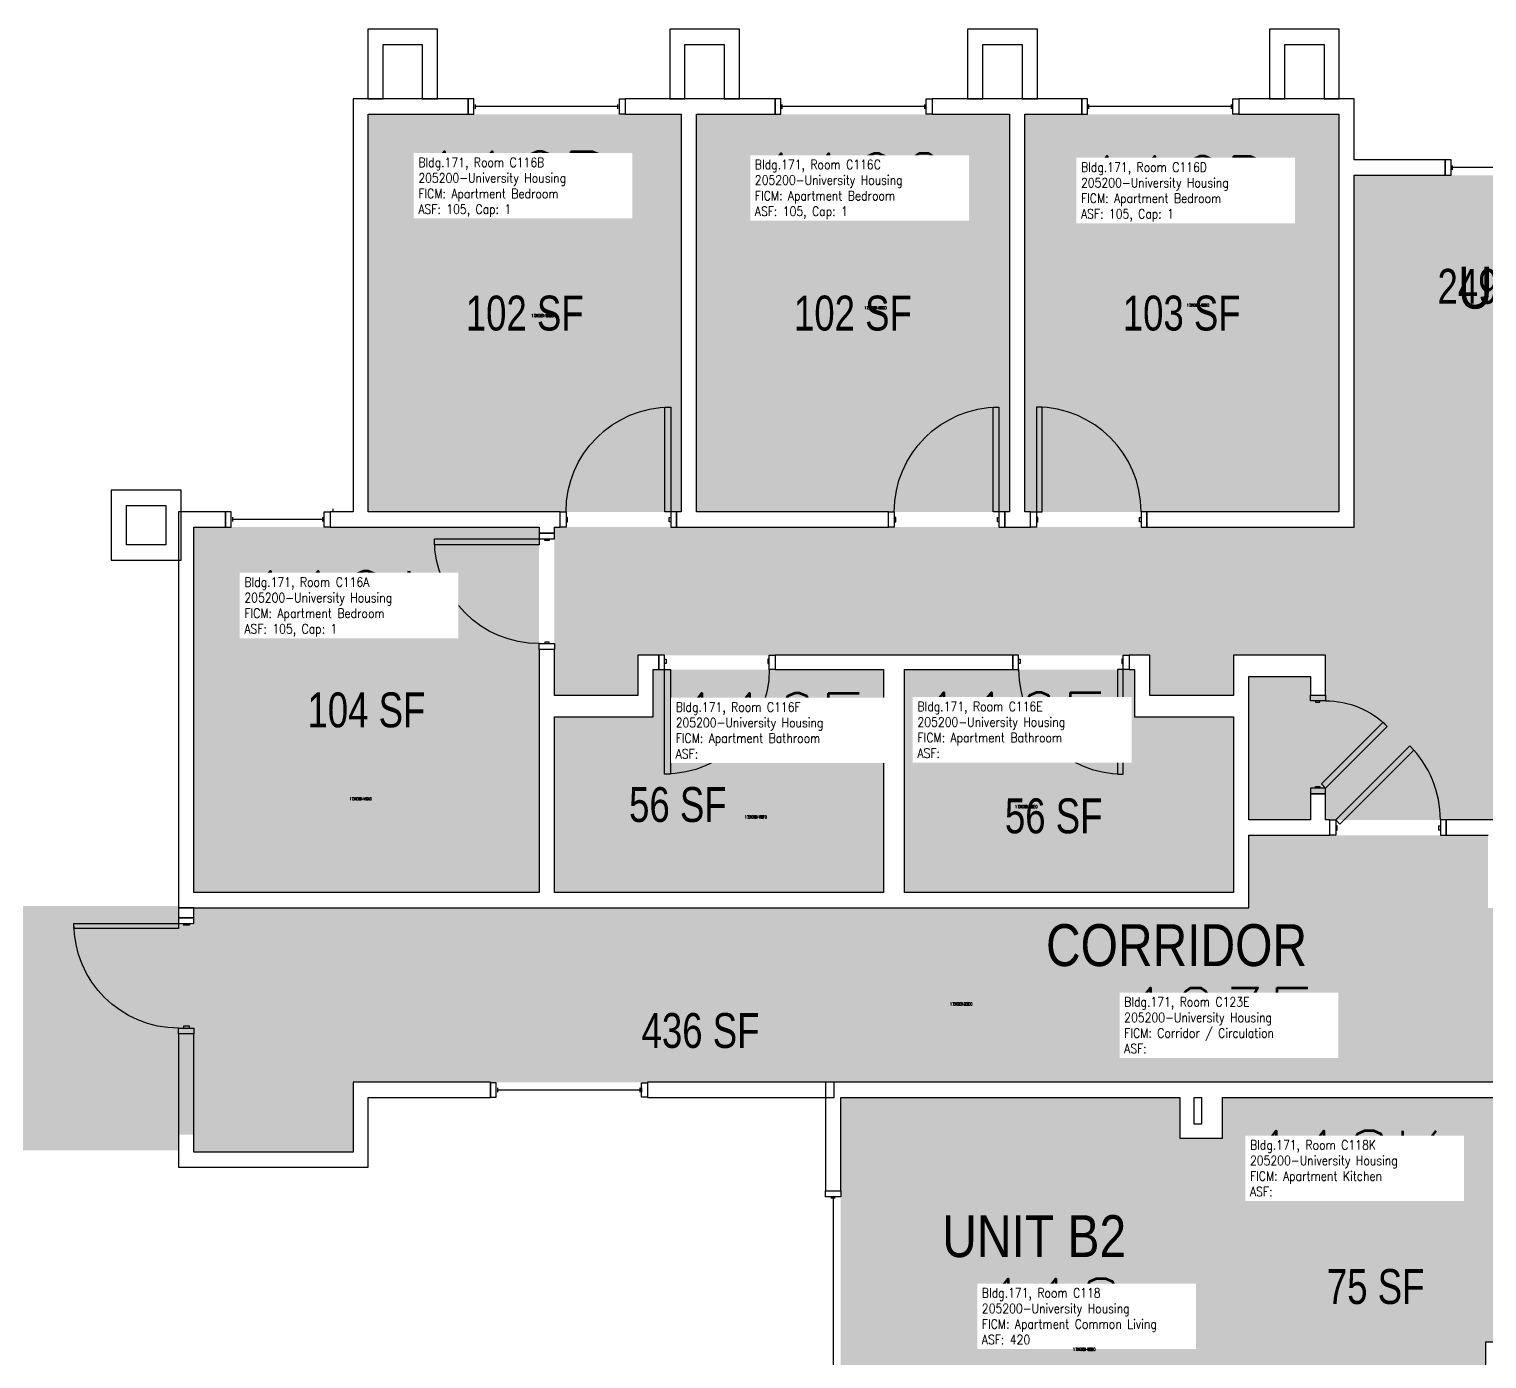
# Model space of a CAD drawing. Header units: inches. Extents: x 56 to 3925, y -1092 to 1472.
# Drawn here: x 3055 to 3557, y 1015 to 1472 of the extents above; entities that cross this region are included whole.
import ezdxf
from ezdxf.enums import TextEntityAlignment as Align

# ---------------------------------------------------------------- set-up
doc = ezdxf.new("R2010")
doc.units = ezdxf.units.IN
doc.header["$LTSCALE"] = 192
doc.header["$MEASUREMENT"] = 0
doc.layers.get('0').update_dxf_attribs({"plot": 0})
for name, color, linetype in [('A-AREA-IDEN', 1, 'Continuous'), ('A-DOOR', 2, 'Continuous'), ('A-GLAZ', 1, 'Continuous'), ('A-IDEN-RNUM', 7, 'Continuous'), ('A-IDEN-SNUM', 4, 'Continuous'), ('A-IDEN-VNUM', 4, 'Continuous'), ('A-WALL', 5, 'Continuous'), ('AREA-TEXT', 3, 'Continuous'), ('Rooms-Category-Color', 7, 'Continuous'), ('Rooms-College-Color', 7, 'Continuous'), ('Rooms-Department-Color', 7, 'Continuous'), ('Rooms-Division-Color', 7, 'Continuous'), ('Rooms-Information', 7, 'Continuous')]:
    doc.layers.add(name, color=color, linetype=linetype)
doc.styles.add('AREA', font='arial.ttf', dxfattribs={"width": 0.75, "height": 12})
doc.styles.add('ROOMSNUMBER', font='txt.shx', dxfattribs={"height": 0.03})
doc.styles.add('ROOMVNUMBER', font='simplex.shx', dxfattribs={"width": 0.85})
doc.styles.get("Standard").update_dxf_attribs({"font": 'ARIALN.TTF'})

msp = doc.modelspace()

# ---------------------------------------------------------------- hatches: boundary and pattern name
h = msp.add_hatch()
h.set_pattern_fill('ANSI31', color=256, style=0)
h.set_pattern_definition([(45, (3047.41357, 1820.73259), (-0.088388348, 0.088388348), [])])
h.paths.add_polyline_path([(3378.88, 1236.78), (3437.62, 1236.78), (3437.62, 1227.57), (3378.88, 1227.57)], flags=9)
at = {"layer": 'Rooms-Category-Color', "true_color": 0x728ef3}
for points in [[(3171.88, 1442.61), (3279.5, 1442.61), (3279.5, 1305.86), (3171.88, 1305.86)], [(3284.75, 1442.61), (3392.38, 1442.61), (3392.38, 1305.86), (3284.75, 1305.86)], [(3505.63, 1442.61), (3397.63, 1442.61), (3397.63, 1305.86), (3505.63, 1305.86)], [(3646.38, 1304.98), (3562.23, 1304.98), (3562.23, 1199.86), (3501.11, 1199.86), (3501.11, 1208.81), (3495.86, 1208.81), (3495.86, 1199.86), (3474.66, 1199.86), (3474.66, 1249.23), (3495.86, 1249.23), (3495.86, 1242.81), (3501.11, 1242.81), (3501.11, 1256.48), (3469.41, 1256.48), (3469.41, 1242.61), (3440.66, 1242.61), (3440.66, 1256.48), (3264.63, 1256.48), (3264.63, 1242.61), (3235.88, 1242.61), (3235.88, 1300.61), (3510.88, 1300.61), (3510.88, 1421.61), (3646.38, 1421.61)], [(3111.88, 1174.86), (3111.88, 1300.61), (3230.63, 1300.61), (3230.63, 1174.86)], [(3235.88, 1174.86), (3235.88, 1235.36), (3269.88, 1235.36), (3269.88, 1251.61), (3349.02, 1251.61), (3349.02, 1174.86)], [(3356.27, 1174.86), (3356.27, 1251.61), (3435.41, 1251.61), (3435.41, 1235.36), (3469.41, 1235.36), (3469.41, 1174.86)], [(3451.01, 1104.39), (3451.01, 1020.24), (3556.14, 1020.24), (3556.14, 959.12), (3547.19, 959.12), (3547.19, 953.87), (3556.14, 953.87), (3556.14, 932.67), (3506.76, 932.67), (3506.76, 953.87), (3513.19, 953.87), (3513.19, 959.12), (3499.51, 959.12), (3499.51, 927.42), (3513.39, 927.42), (3513.39, 898.67), (3499.51, 898.67), (3499.51, 722.64), (3513.39, 722.64), (3513.39, 693.89), (3455.39, 693.89), (3455.39, 968.89), (3334.39, 968.89), (3334.39, 1104.39)], [(3581.14, 1020.24), (3451.01, 1020.24), (3451.01, 1090.39), (3465.64, 1090.39), (3465.64, 1104.39), (3581.14, 1104.39)]]:
    msp.add_hatch(color=171, dxfattribs=at).paths.add_polyline_path(points)
at = {"layer": 'Rooms-Category-Color', "true_color": 0xadadad}
msp.add_hatch(color=253, dxfattribs=at).paths.add_polyline_path([(2880.39, 1163.39), (2880.39, 1170.26), (3106.65, 1170.26), (3106.65, 1163.67), (3111.9, 1163.67), (3111.9, 1169.64), (3474.68, 1169.64), (3474.68, 1194.64), (3557, 1194.64), (3557, 1169.64), (3646.39, 1169.64), (3646.39, 1101.6), (3671.39, 1101.6), (3671.39, 1019.28), (3646.39, 1019.28), (3586.39, 1019.28), (3586.39, 1109.64), (3166.65, 1109.64), (3166.65, 1085.64), (3111.9, 1085.64), (3111.9, 1091.67), (3106.65, 1091.67), (3106.65, 1086.27), (2880.39, 1086.27), (2880.39, 1091.39), (2873.89, 1091.39), (2873.89, 1163.39)])
at = {"layer": 'Rooms-College-Color', "true_color": 0xadadad}
for points in [[(3171.88, 1442.61), (3279.5, 1442.61), (3279.5, 1305.86), (3171.88, 1305.86)], [(3284.75, 1442.61), (3392.38, 1442.61), (3392.38, 1305.86), (3284.75, 1305.86)], [(3505.63, 1442.61), (3397.63, 1442.61), (3397.63, 1305.86), (3505.63, 1305.86)], [(3646.38, 1304.98), (3562.23, 1304.98), (3562.23, 1199.86), (3501.11, 1199.86), (3501.11, 1208.81), (3495.86, 1208.81), (3495.86, 1199.86), (3474.66, 1199.86), (3474.66, 1249.23), (3495.86, 1249.23), (3495.86, 1242.81), (3501.11, 1242.81), (3501.11, 1256.48), (3469.41, 1256.48), (3469.41, 1242.61), (3440.66, 1242.61), (3440.66, 1256.48), (3264.63, 1256.48), (3264.63, 1242.61), (3235.88, 1242.61), (3235.88, 1300.61), (3510.88, 1300.61), (3510.88, 1421.61), (3646.38, 1421.61)], [(3111.88, 1174.86), (3111.88, 1300.61), (3230.63, 1300.61), (3230.63, 1174.86)], [(3235.88, 1174.86), (3235.88, 1235.36), (3269.88, 1235.36), (3269.88, 1251.61), (3349.02, 1251.61), (3349.02, 1174.86)], [(3356.27, 1174.86), (3356.27, 1251.61), (3435.41, 1251.61), (3435.41, 1235.36), (3469.41, 1235.36), (3469.41, 1174.86)], [(2880.39, 1163.39), (2880.39, 1170.26), (3106.65, 1170.26), (3106.65, 1163.67), (3111.9, 1163.67), (3111.9, 1169.64), (3474.68, 1169.64), (3474.68, 1194.64), (3557, 1194.64), (3557, 1169.64), (3646.39, 1169.64), (3646.39, 1101.6), (3671.39, 1101.6), (3671.39, 1019.28), (3646.39, 1019.28), (3586.39, 1019.28), (3586.39, 1109.64), (3166.65, 1109.64), (3166.65, 1085.64), (3111.9, 1085.64), (3111.9, 1091.67), (3106.65, 1091.67), (3106.65, 1086.27), (2880.39, 1086.27), (2880.39, 1091.39), (2873.89, 1091.39), (2873.89, 1163.39)], [(3451.01, 1104.39), (3451.01, 1020.24), (3556.14, 1020.24), (3556.14, 959.12), (3547.19, 959.12), (3547.19, 953.87), (3556.14, 953.87), (3556.14, 932.67), (3506.76, 932.67), (3506.76, 953.87), (3513.19, 953.87), (3513.19, 959.12), (3499.51, 959.12), (3499.51, 927.42), (3513.39, 927.42), (3513.39, 898.67), (3499.51, 898.67), (3499.51, 722.64), (3513.39, 722.64), (3513.39, 693.89), (3455.39, 693.89), (3455.39, 968.89), (3334.39, 968.89), (3334.39, 1104.39)], [(3581.14, 1020.24), (3451.01, 1020.24), (3451.01, 1090.39), (3465.64, 1090.39), (3465.64, 1104.39), (3581.14, 1104.39)]]:
    msp.add_hatch(color=253, dxfattribs=at).paths.add_polyline_path(points)
at = {"layer": 'Rooms-Department-Color', "true_color": 0x604aed}
for points in [[(3171.88, 1442.61), (3279.5, 1442.61), (3279.5, 1305.86), (3171.88, 1305.86)], [(3284.75, 1442.61), (3392.38, 1442.61), (3392.38, 1305.86), (3284.75, 1305.86)], [(3505.63, 1442.61), (3397.63, 1442.61), (3397.63, 1305.86), (3505.63, 1305.86)], [(3646.38, 1304.98), (3562.23, 1304.98), (3562.23, 1199.86), (3501.11, 1199.86), (3501.11, 1208.81), (3495.86, 1208.81), (3495.86, 1199.86), (3474.66, 1199.86), (3474.66, 1249.23), (3495.86, 1249.23), (3495.86, 1242.81), (3501.11, 1242.81), (3501.11, 1256.48), (3469.41, 1256.48), (3469.41, 1242.61), (3440.66, 1242.61), (3440.66, 1256.48), (3264.63, 1256.48), (3264.63, 1242.61), (3235.88, 1242.61), (3235.88, 1300.61), (3510.88, 1300.61), (3510.88, 1421.61), (3646.38, 1421.61)], [(3111.88, 1174.86), (3111.88, 1300.61), (3230.63, 1300.61), (3230.63, 1174.86)], [(3235.88, 1174.86), (3235.88, 1235.36), (3269.88, 1235.36), (3269.88, 1251.61), (3349.02, 1251.61), (3349.02, 1174.86)], [(3356.27, 1174.86), (3356.27, 1251.61), (3435.41, 1251.61), (3435.41, 1235.36), (3469.41, 1235.36), (3469.41, 1174.86)], [(3451.01, 1104.39), (3451.01, 1020.24), (3556.14, 1020.24), (3556.14, 959.12), (3547.19, 959.12), (3547.19, 953.87), (3556.14, 953.87), (3556.14, 932.67), (3506.76, 932.67), (3506.76, 953.87), (3513.19, 953.87), (3513.19, 959.12), (3499.51, 959.12), (3499.51, 927.42), (3513.39, 927.42), (3513.39, 898.67), (3499.51, 898.67), (3499.51, 722.64), (3513.39, 722.64), (3513.39, 693.89), (3455.39, 693.89), (3455.39, 968.89), (3334.39, 968.89), (3334.39, 1104.39)], [(3581.14, 1020.24), (3451.01, 1020.24), (3451.01, 1090.39), (3465.64, 1090.39), (3465.64, 1104.39), (3581.14, 1104.39)]]:
    msp.add_hatch(color=173, dxfattribs=at).paths.add_polyline_path(points)
at = {"layer": 'Rooms-Department-Color', "true_color": 0xacacac}
msp.add_hatch(color=253, dxfattribs=at).paths.add_polyline_path([(2880.39, 1163.39), (2880.39, 1170.26), (3106.65, 1170.26), (3106.65, 1163.67), (3111.9, 1163.67), (3111.9, 1169.64), (3474.68, 1169.64), (3474.68, 1194.64), (3557, 1194.64), (3557, 1169.64), (3646.39, 1169.64), (3646.39, 1101.6), (3671.39, 1101.6), (3671.39, 1019.28), (3646.39, 1019.28), (3586.39, 1019.28), (3586.39, 1109.64), (3166.65, 1109.64), (3166.65, 1085.64), (3111.9, 1085.64), (3111.9, 1091.67), (3106.65, 1091.67), (3106.65, 1086.27), (2880.39, 1086.27), (2880.39, 1091.39), (2873.89, 1091.39), (2873.89, 1163.39)])
at = {"layer": 'Rooms-Division-Color', "true_color": 0x604aed}
for points in [[(3171.88, 1442.61), (3279.5, 1442.61), (3279.5, 1305.86), (3171.88, 1305.86)], [(3284.75, 1442.61), (3392.38, 1442.61), (3392.38, 1305.86), (3284.75, 1305.86)], [(3505.63, 1442.61), (3397.63, 1442.61), (3397.63, 1305.86), (3505.63, 1305.86)], [(3646.38, 1304.98), (3562.23, 1304.98), (3562.23, 1199.86), (3501.11, 1199.86), (3501.11, 1208.81), (3495.86, 1208.81), (3495.86, 1199.86), (3474.66, 1199.86), (3474.66, 1249.23), (3495.86, 1249.23), (3495.86, 1242.81), (3501.11, 1242.81), (3501.11, 1256.48), (3469.41, 1256.48), (3469.41, 1242.61), (3440.66, 1242.61), (3440.66, 1256.48), (3264.63, 1256.48), (3264.63, 1242.61), (3235.88, 1242.61), (3235.88, 1300.61), (3510.88, 1300.61), (3510.88, 1421.61), (3646.38, 1421.61)], [(3111.88, 1174.86), (3111.88, 1300.61), (3230.63, 1300.61), (3230.63, 1174.86)], [(3235.88, 1174.86), (3235.88, 1235.36), (3269.88, 1235.36), (3269.88, 1251.61), (3349.02, 1251.61), (3349.02, 1174.86)], [(3356.27, 1174.86), (3356.27, 1251.61), (3435.41, 1251.61), (3435.41, 1235.36), (3469.41, 1235.36), (3469.41, 1174.86)], [(3451.01, 1104.39), (3451.01, 1020.24), (3556.14, 1020.24), (3556.14, 959.12), (3547.19, 959.12), (3547.19, 953.87), (3556.14, 953.87), (3556.14, 932.67), (3506.76, 932.67), (3506.76, 953.87), (3513.19, 953.87), (3513.19, 959.12), (3499.51, 959.12), (3499.51, 927.42), (3513.39, 927.42), (3513.39, 898.67), (3499.51, 898.67), (3499.51, 722.64), (3513.39, 722.64), (3513.39, 693.89), (3455.39, 693.89), (3455.39, 968.89), (3334.39, 968.89), (3334.39, 1104.39)], [(3581.14, 1020.24), (3451.01, 1020.24), (3451.01, 1090.39), (3465.64, 1090.39), (3465.64, 1104.39), (3581.14, 1104.39)]]:
    msp.add_hatch(color=173, dxfattribs=at).paths.add_polyline_path(points)
at = {"layer": 'Rooms-Division-Color', "true_color": 0xadadad}
msp.add_hatch(color=253, dxfattribs=at).paths.add_polyline_path([(2880.39, 1163.39), (2880.39, 1170.26), (3106.65, 1170.26), (3106.65, 1163.67), (3111.9, 1163.67), (3111.9, 1169.64), (3474.68, 1169.64), (3474.68, 1194.64), (3557, 1194.64), (3557, 1169.64), (3646.39, 1169.64), (3646.39, 1101.6), (3671.39, 1101.6), (3671.39, 1019.28), (3646.39, 1019.28), (3586.39, 1019.28), (3586.39, 1109.64), (3166.65, 1109.64), (3166.65, 1085.64), (3111.9, 1085.64), (3111.9, 1091.67), (3106.65, 1091.67), (3106.65, 1086.27), (2880.39, 1086.27), (2880.39, 1091.39), (2873.89, 1091.39), (2873.89, 1163.39)])

# ---------------------------------------------------------------- linework, layer by layer
at = {"layer": 'A-DOOR'}
for p, q in [((3070.65, 1162.51), (3070.65, 1164.26)), ((3070.65, 1164.26), (3106.65, 1164.26)), ((3111.9, 1166.26), (3106.65, 1166.26)), ((3106.65, 1166.26), (3106.65, 1164.26)), ((3106.65, 1164.26), (3106.65, 1162.51)), ((3106.65, 1164.26), (3111.9, 1164.26)), ((3108.4, 1163.64), (3108.4, 1164.26)), ((3108.4, 1164.26), (3110.4, 1164.26)), ((3110.4, 1163.64), (3108.4, 1163.64)), ((3110.4, 1164.26), (3110.4, 1163.64)), ((3111.9, 1164.26), (3111.9, 1166.26)), ((3106.65, 1162.51), (3070.65, 1162.51)), ((3106.65, 1126.26), (3106.65, 1128.26)), ((3106.65, 1128.26), (3111.9, 1128.26)), ((3110.4, 1128.89), (3108.4, 1128.89)), ((3108.4, 1128.89), (3108.4, 1128.26)), ((3108.4, 1128.26), (3110.4, 1128.26)), ((3110.4, 1128.26), (3110.4, 1128.89)), ((3111.9, 1128.26), (3111.9, 1126.26)), ((3111.9, 1126.26), (3106.65, 1126.26))]:
    msp.add_line(p, q, dxfattribs=at)
for points in [[(3275.9, 1305.89), (3273.9, 1305.89), (3273.9, 1341.89), (3275.9, 1341.89)], [(3388.77, 1305.89), (3386.77, 1305.89), (3386.77, 1341.89), (3388.77, 1341.89)], [(3401.65, 1305.89), (3403.65, 1305.89), (3403.65, 1341.89), (3401.65, 1341.89)], [(3239.9, 1300.64), (3237.9, 1300.64), (3237.9, 1305.89), (3239.9, 1305.89)], [(3239.9, 1302.39), (3240.4, 1302.39), (3240.4, 1303.89), (3239.9, 1303.89)], [(3275.9, 1302.39), (3275.4, 1302.39), (3275.4, 1303.89), (3275.9, 1303.89)], [(3275.9, 1300.64), (3277.9, 1300.64), (3277.9, 1305.89), (3275.9, 1305.89)], [(3352.77, 1300.64), (3350.77, 1300.64), (3350.77, 1305.89), (3352.77, 1305.89)], [(3352.77, 1302.39), (3353.27, 1302.39), (3353.27, 1303.89), (3352.77, 1303.89)], [(3388.77, 1302.39), (3388.27, 1302.39), (3388.27, 1303.89), (3388.77, 1303.89)], [(3388.77, 1300.64), (3390.77, 1300.64), (3390.77, 1305.89), (3388.77, 1305.89)], [(3401.65, 1300.64), (3399.65, 1300.64), (3399.65, 1305.89), (3401.65, 1305.89)], [(3401.65, 1302.39), (3402.15, 1302.39), (3402.15, 1303.89), (3401.65, 1303.89)], [(3437.65, 1302.39), (3437.15, 1302.39), (3437.15, 1303.89), (3437.65, 1303.89)], [(3437.65, 1300.64), (3439.65, 1300.64), (3439.65, 1305.89), (3437.65, 1305.89)], [(3235.9, 1296.52), (3235.9, 1298.52), (3230.65, 1298.52), (3230.65, 1296.52)], [(3230.65, 1296.52), (3230.65, 1294.52), (3194.65, 1294.52), (3194.65, 1296.52)], [(3234.15, 1296.52), (3234.15, 1296.02), (3232.65, 1296.02), (3232.65, 1296.52)], [(3235.9, 1260.52), (3235.9, 1258.52), (3230.65, 1258.52), (3230.65, 1260.52)], [(3234.15, 1260.52), (3234.15, 1261.02), (3232.65, 1261.02), (3232.65, 1260.52)], [(3273.79, 1256.51), (3271.79, 1256.51), (3271.79, 1251.64), (3273.79, 1251.64)], [(3273.79, 1255.14), (3274.29, 1255.14), (3274.29, 1253.64), (3273.79, 1253.64)], [(3309.79, 1255.14), (3309.29, 1255.14), (3309.29, 1253.64), (3309.79, 1253.64)], [(3309.79, 1256.51), (3311.79, 1256.51), (3311.79, 1251.64), (3309.79, 1251.64)], [(3395.54, 1256.51), (3393.54, 1256.51), (3393.54, 1251.64), (3395.54, 1251.64)], [(3395.54, 1255.14), (3396.04, 1255.14), (3396.04, 1253.64), (3395.54, 1253.64)], [(3431.54, 1255.14), (3431.04, 1255.14), (3431.04, 1253.64), (3431.54, 1253.64)], [(3431.54, 1256.51), (3433.54, 1256.51), (3433.54, 1251.64), (3431.54, 1251.64)], [(3273.79, 1251.64), (3275.79, 1251.64), (3275.79, 1215.64), (3273.79, 1215.64)], [(3431.54, 1251.64), (3429.54, 1251.64), (3429.54, 1215.64), (3431.54, 1215.64)], [(3495.88, 1240.84), (3495.88, 1242.84), (3501.13, 1242.84), (3501.13, 1240.84)], [(3497.63, 1240.84), (3497.63, 1240.34), (3499.13, 1240.34), (3499.13, 1240.84)], [(3501.13, 1210.84), (3499.71, 1212.25), (3520.93, 1233.47), (3522.34, 1232.05)], [(3504.61, 1199.89), (3506.03, 1198.48), (3531.48, 1223.93), (3530.07, 1225.35)], [(3495.88, 1210.84), (3495.88, 1208.84), (3501.13, 1208.84), (3501.13, 1210.84)], [(3497.63, 1210.84), (3497.63, 1211.34), (3499.13, 1211.34), (3499.13, 1210.84)], [(3504.61, 1194.64), (3502.61, 1194.64), (3502.61, 1199.89), (3504.61, 1199.89)], [(3540.61, 1194.64), (3542.61, 1194.64), (3542.61, 1199.89), (3540.61, 1199.89)], [(3504.61, 1196.39), (3505.11, 1196.39), (3505.11, 1197.89), (3504.61, 1197.89)], [(3540.61, 1196.39), (3540.11, 1196.39), (3540.11, 1197.89), (3540.61, 1197.89)]]:
    msp.add_lwpolyline(points, close=True, dxfattribs=at)
at = {"layer": 'A-DOOR', "extrusion": (0, 0, -1)}
for centre, radius, start, end in [((-3275.9, 1305.89), 36, 0, 90), ((-3388.77, 1305.89), 36, 0, 90), ((-3230.65, 1296.52), 36, 270, 0), ((-3273.79, 1251.64), 36, 180, 270), ((-3501.13, 1210.84), 30, 90, 135), ((-3106.65, 1164.26), 36, 269.9999, 359.9999)]:
    msp.add_arc(centre, radius, start, end, dxfattribs=at)
at = {"layer": 'A-DOOR'}
for centre, start, end in [((3401.65, 1305.89), 0, 90), ((3431.54, 1251.64), 180, 270), ((3504.61, 1199.89), 0, 45)]:
    msp.add_arc(centre, 36, start, end, dxfattribs=at)
at = {"layer": 'A-GLAZ'}
for p, q in [((3208.74, 1444.51), (3208.74, 1446.01)), ((3257.74, 1445.26), (3208.74, 1445.26)), ((3257.74, 1444.51), (3257.74, 1446.01)), ((3314.27, 1444.51), (3314.27, 1446.01)), ((3363.27, 1445.26), (3314.27, 1445.26)), ((3363.27, 1444.51), (3363.27, 1446.01)), ((3419.74, 1444.51), (3419.74, 1446.01)), ((3468.74, 1445.26), (3419.74, 1445.26)), ((3468.74, 1444.51), (3468.74, 1446.01)), ((3544.78, 1423.51), (3544.78, 1425.01)), ((3611.78, 1424.26), (3544.78, 1424.26)), ((3125.28, 1302.51), (3125.28, 1304.01)), ((3156.28, 1302.51), (3156.28, 1304.01)), ((3159.78, 1305.89), (3159.78, 1306.89)), ((3156.28, 1303.26), (3125.28, 1303.26)), ((3215.9, 1109.51), (3213.9, 1109.51)), ((3213.9, 1109.51), (3213.9, 1104.51)), ((3215.9, 1104.51), (3215.9, 1109.51)), ((3265.9, 1109.51), (3267.9, 1109.51)), ((3265.9, 1104.51), (3265.9, 1109.51)), ((3267.9, 1109.51), (3267.9, 1104.51)), ((3213.9, 1104.51), (3215.9, 1104.51)), ((3215.9, 1106.26), (3215.9, 1107.76)), ((3216.4, 1106.26), (3216.4, 1107.76)), ((3216.4, 1107.01), (3265.4, 1107.01)), ((3265.4, 1106.26), (3265.4, 1107.76)), ((3265.9, 1107.76), (3265.9, 1106.26)), ((3267.9, 1104.51), (3265.9, 1104.51)), ((3332.51, 1069.77), (3331.01, 1069.77)), ((3331.76, 1069.77), (3331.76, 1002.77))]:
    msp.add_line(p, q, dxfattribs=at)
for points in [[(3208.24, 1447.89), (3206.24, 1447.89), (3206.24, 1442.64), (3208.24, 1442.64)], [(3258.24, 1447.89), (3260.24, 1447.89), (3260.24, 1442.64), (3258.24, 1442.64)], [(3313.77, 1447.89), (3311.77, 1447.89), (3311.77, 1442.64), (3313.77, 1442.64)], [(3363.77, 1447.89), (3365.77, 1447.89), (3365.77, 1442.64), (3363.77, 1442.64)], [(3419.24, 1447.89), (3417.24, 1447.89), (3417.24, 1442.64), (3419.24, 1442.64)], [(3469.24, 1447.89), (3471.24, 1447.89), (3471.24, 1442.64), (3469.24, 1442.64)], [(3544.28, 1426.89), (3542.28, 1426.89), (3542.28, 1421.64), (3544.28, 1421.64)], [(3124.78, 1305.89), (3122.78, 1305.89), (3122.78, 1300.64), (3124.78, 1300.64)], [(3156.78, 1305.89), (3158.78, 1305.89), (3158.78, 1300.64), (3156.78, 1300.64)], [(3329.14, 1070.27), (3329.14, 1072.27), (3334.39, 1072.27), (3334.39, 1070.27)]]:
    msp.add_lwpolyline(points, close=True, dxfattribs=at)
at = {"layer": 'A-WALL'}
for p, q in [((3195.72, 1471.89), (3171.72, 1471.89)), ((3171.72, 1471.89), (3171.72, 1447.89)), ((3195.72, 1447.89), (3195.72, 1471.89)), ((3299.55, 1471.89), (3275.55, 1471.89)), ((3275.55, 1471.89), (3275.55, 1447.89)), ((3299.55, 1447.89), (3299.55, 1471.89)), ((3401.99, 1471.89), (3377.99, 1471.89)), ((3377.99, 1471.89), (3377.99, 1447.89)), ((3401.99, 1447.89), (3401.99, 1471.89)), ((3505.82, 1471.89), (3481.82, 1471.89)), ((3481.82, 1471.89), (3481.82, 1447.89)), ((3505.82, 1447.89), (3505.82, 1471.89)), ((3176.97, 1466.64), (3190.47, 1466.64)), ((3176.97, 1447.89), (3176.97, 1466.64)), ((3190.47, 1466.64), (3190.47, 1447.89)), ((3280.8, 1466.64), (3294.3, 1466.64)), ((3280.8, 1447.89), (3280.8, 1466.64)), ((3294.3, 1466.64), (3294.3, 1447.89)), ((3383.24, 1466.64), (3396.74, 1466.64)), ((3383.24, 1447.89), (3383.24, 1466.64)), ((3396.74, 1466.64), (3396.74, 1447.89)), ((3487.07, 1466.64), (3500.57, 1466.64)), ((3487.07, 1447.89), (3487.07, 1466.64)), ((3500.57, 1466.64), (3500.57, 1447.89)), ((3166.65, 1447.89), (3166.65, 1305.89)), ((3206.24, 1447.89), (3166.65, 1447.89)), ((3171.72, 1447.89), (3176.97, 1447.89)), ((3190.47, 1447.89), (3195.72, 1447.89)), ((3206.24, 1442.64), (3206.24, 1447.89)), ((3260.24, 1447.89), (3260.24, 1442.64)), ((3311.77, 1447.89), (3260.24, 1447.89)), ((3275.55, 1447.89), (3280.8, 1447.89)), ((3294.3, 1447.89), (3299.55, 1447.89)), ((3311.77, 1442.64), (3311.77, 1447.89)), ((3417.24, 1447.89), (3365.77, 1447.89)), ((3365.77, 1447.89), (3365.77, 1442.64)), ((3377.99, 1447.89), (3383.24, 1447.89)), ((3396.74, 1447.89), (3401.99, 1447.89)), ((3417.24, 1442.64), (3417.24, 1447.89)), ((3510.9, 1447.89), (3471.24, 1447.89)), ((3471.24, 1447.89), (3471.24, 1442.64)), ((3481.82, 1447.89), (3487.07, 1447.89)), ((3500.57, 1447.89), (3505.82, 1447.89)), ((3510.9, 1426.89), (3510.9, 1447.89)), ((3171.9, 1305.89), (3171.9, 1442.64)), ((3171.9, 1442.64), (3206.24, 1442.64)), ((3260.24, 1442.64), (3279.52, 1442.64)), ((3279.52, 1442.64), (3279.52, 1305.89)), ((3284.77, 1305.89), (3284.77, 1442.64)), ((3284.77, 1442.64), (3311.77, 1442.64)), ((3365.77, 1442.64), (3392.4, 1442.64)), ((3392.4, 1442.64), (3392.4, 1305.89)), ((3397.65, 1442.64), (3417.24, 1442.64)), ((3397.65, 1305.89), (3397.65, 1442.64)), ((3471.24, 1442.64), (3505.65, 1442.64)), ((3505.65, 1442.64), (3505.65, 1305.89)), ((3542.28, 1426.89), (3510.9, 1426.89)), ((3542.28, 1421.64), (3542.28, 1426.89)), ((3510.9, 1300.64), (3510.9, 1421.64)), ((3510.9, 1421.64), (3542.28, 1421.64)), ((3083.52, 1313.26), (3083.52, 1289.26)), ((3107.52, 1313.26), (3083.52, 1313.26)), ((3107.52, 1289.26), (3107.52, 1313.26)), ((3088.77, 1294.51), (3088.77, 1308.01)), ((3088.77, 1308.01), (3102.27, 1308.01)), ((3102.27, 1308.01), (3102.27, 1294.51)), ((3122.78, 1305.89), (3106.65, 1305.89)), ((3106.65, 1305.89), (3106.65, 1169.64)), ((3122.78, 1300.64), (3122.78, 1305.89)), ((3166.65, 1305.89), (3158.78, 1305.89)), ((3158.78, 1305.89), (3158.78, 1300.64)), ((3237.9, 1305.89), (3171.9, 1305.89)), ((3237.9, 1300.64), (3237.9, 1305.89)), ((3279.52, 1305.89), (3277.9, 1305.89)), ((3277.9, 1305.89), (3277.9, 1300.64)), ((3350.77, 1305.89), (3284.77, 1305.89)), ((3350.77, 1300.64), (3350.77, 1305.89)), ((3392.4, 1305.89), (3390.77, 1305.89)), ((3390.77, 1305.89), (3390.77, 1300.64)), ((3399.65, 1305.89), (3397.65, 1305.89)), ((3399.65, 1300.64), (3399.65, 1305.89)), ((3505.65, 1305.89), (3439.65, 1305.89)), ((3439.65, 1305.89), (3439.65, 1300.64)), ((3111.9, 1300.64), (3122.78, 1300.64)), ((3111.9, 1174.89), (3111.9, 1300.64)), ((3158.78, 1300.64), (3167.27, 1300.64)), ((3167.27, 1300.64), (3230.65, 1300.64)), ((3230.65, 1300.64), (3230.65, 1298.52)), ((3230.65, 1298.52), (3235.9, 1298.52)), ((3235.9, 1300.64), (3237.9, 1300.64)), ((3235.9, 1298.52), (3235.9, 1300.64)), ((3277.9, 1300.64), (3350.77, 1300.64)), ((3390.77, 1300.64), (3399.65, 1300.64)), ((3439.65, 1300.64), (3510.9, 1300.64)), ((3102.27, 1294.51), (3088.77, 1294.51)), ((3083.52, 1289.26), (3107.52, 1289.26)), ((3235.9, 1258.52), (3230.65, 1258.52)), ((3230.65, 1258.52), (3230.65, 1255.89)), ((3235.9, 1255.89), (3235.9, 1258.52)), ((3230.65, 1255.89), (3230.65, 1174.89)), ((3235.9, 1242.64), (3235.9, 1255.89)), ((3271.79, 1256.51), (3264.65, 1256.51)), ((3264.65, 1256.51), (3264.65, 1242.64)), ((3271.79, 1251.64), (3271.79, 1256.51)), ((3393.54, 1256.51), (3311.79, 1256.51)), ((3311.79, 1256.51), (3311.79, 1251.64)), ((3393.54, 1251.64), (3393.54, 1256.51)), ((3440.68, 1256.51), (3433.54, 1256.51)), ((3433.54, 1256.51), (3433.54, 1251.64)), ((3440.68, 1242.64), (3440.68, 1256.51)), ((3501.13, 1256.51), (3469.43, 1256.51)), ((3469.43, 1256.51), (3469.43, 1242.64)), ((3501.13, 1242.84), (3501.13, 1256.51)), ((3269.9, 1251.64), (3271.79, 1251.64)), ((3269.9, 1235.39), (3269.9, 1251.64)), ((3311.79, 1251.64), (3349.04, 1251.64)), ((3349.04, 1251.64), (3349.04, 1174.89)), ((3356.29, 1251.64), (3393.54, 1251.64)), ((3356.29, 1174.89), (3356.29, 1251.64)), ((3433.54, 1251.64), (3435.43, 1251.64)), ((3435.43, 1251.64), (3435.43, 1235.39)), ((3474.68, 1249.26), (3495.88, 1249.26)), ((3474.68, 1199.89), (3474.68, 1249.26)), ((3495.88, 1249.26), (3495.88, 1242.84)), ((3264.65, 1242.64), (3235.9, 1242.64)), ((3469.43, 1242.64), (3440.68, 1242.64)), ((3495.88, 1242.84), (3501.13, 1242.84)), ((3235.9, 1174.89), (3235.9, 1235.39)), ((3235.9, 1235.39), (3269.9, 1235.39)), ((3435.43, 1235.39), (3469.43, 1235.39)), ((3469.43, 1235.39), (3469.43, 1174.89)), ((3501.13, 1208.84), (3495.88, 1208.84)), ((3495.88, 1208.84), (3495.88, 1199.89)), ((3501.13, 1199.89), (3501.13, 1208.84)), ((3495.88, 1199.89), (3474.68, 1199.89)), ((3502.61, 1199.89), (3501.13, 1199.89)), ((3502.61, 1194.64), (3502.61, 1199.89)), ((3562.25, 1199.89), (3542.61, 1199.89)), ((3542.61, 1199.89), (3542.61, 1194.64)), ((3474.68, 1194.64), (3502.61, 1194.64)), ((3474.68, 1169.64), (3474.68, 1194.64)), ((3542.61, 1194.64), (3557, 1194.64)), ((3230.65, 1174.89), (3111.9, 1174.89)), ((3349.04, 1174.89), (3235.9, 1174.89)), ((3469.43, 1174.89), (3356.29, 1174.89)), ((3106.65, 1169.64), (3106.65, 1166.26)), ((3111.9, 1169.64), (3106.65, 1169.64)), ((3106.65, 1169.64), (3235.27, 1169.64)), ((3111.9, 1166.26), (3111.9, 1169.64)), ((3235.27, 1169.64), (3474.68, 1169.64)), ((3106.65, 1166.26), (3111.9, 1166.26)), ((3106.65, 1126.26), (3106.65, 1080.39)), ((3111.9, 1126.26), (3106.65, 1126.26)), ((3111.9, 1085.64), (3111.9, 1126.26)), ((3166.65, 1109.64), (3166.65, 1085.64)), ((3213.9, 1109.64), (3166.65, 1109.64)), ((3213.9, 1104.39), (3213.9, 1109.64)), ((3332.14, 1109.64), (3267.9, 1109.64)), ((3267.9, 1109.64), (3267.9, 1104.39)), ((3329.14, 1109.64), (3329.14, 1072.27)), ((3586.39, 1109.64), (3329.14, 1109.64)), ((3332.14, 1104.39), (3332.14, 1109.64)), ((3171.9, 1080.39), (3171.9, 1104.39)), ((3171.9, 1104.39), (3213.9, 1104.39)), ((3267.9, 1104.39), (3332.14, 1104.39)), ((3334.39, 1072.27), (3334.39, 1104.39)), ((3334.39, 1104.39), (3451.01, 1104.39)), ((3451.01, 1104.39), (3451.01, 1090.39)), ((3455.89, 1104.39), (3458.39, 1104.39)), ((3455.89, 1095.26), (3455.89, 1104.39)), ((3458.39, 1104.39), (3458.39, 1095.26)), ((3465.64, 1104.39), (3581.14, 1104.39)), ((3465.64, 1090.39), (3465.64, 1104.39)), ((3458.39, 1095.26), (3455.89, 1095.26)), ((3451.01, 1090.39), (3465.64, 1090.39)), ((3166.65, 1085.64), (3111.9, 1085.64)), ((3106.65, 1080.39), (3171.9, 1080.39)), ((3329.14, 1072.27), (3334.39, 1072.27)), ((3556.14, 1020.24), (3556.14, 1000.61)), ((3581.14, 1020.24), (3556.14, 1020.24))]:
    msp.add_line(p, q, dxfattribs=at)

# ---------------------------------------------------------------- texts
at = {"layer": 'A-AREA-IDEN'}
for s, p in [('UNIT B2', (3578.24, 1375.77)), ('CORRIDOR', (3449.86, 1149.62)), ('UNIT B2', (3400.9, 1049.52))]:
    msp.add_text(s, height=14.4, dxfattribs=at).set_placement(p, align=Align.CENTER)
at = {"layer": 'A-IDEN-RNUM', "style": 'ROOMSNUMBER', "width": 0.85}
for s, p in [('0116-B0', (3231.83, 1372.86)), ('0116-C0', (3346.31, 1375.54)), ('0116-D0', (3457.21, 1376.44)), ('0116-A0', (3169.23, 1206.65)), ('0116-E0', (3398.18, 1203.97)), ('0116-F0', (3305.17, 1200.4)), ('0123-E0', (3375.82, 1136.06)), ('0118-K0', (3495.99, 1080.27)), ('0118-00', (3418.11, 1017.3))]:
    msp.add_text(s, height=1, dxfattribs=at).set_placement(p, align=Align.CENTER)
at = {"layer": 'A-IDEN-SNUM', "style": 'ROOMSNUMBER', "width": 0.85}
for s, p in [('1710C116B0', (3231.83, 1372.86)), ('1710C116C0', (3346.31, 1375.54)), ('1710C116D0', (3457.21, 1376.44)), ('1710C116A0', (3169.23, 1206.65)), ('1710C116E0', (3398.18, 1203.97)), ('1710C116F0', (3305.17, 1200.4)), ('1710C123E0', (3375.82, 1136.06)), ('1710C118K0', (3495.99, 1080.27)), ('1710C11800', (3418.11, 1017.3))]:
    msp.add_text(s, height=1, dxfattribs=at).set_placement(p, align=Align.CENTER)
at = {"layer": 'A-IDEN-VNUM', "style": 'ROOMVNUMBER', "width": 0.85}
for s, p in [('116B', (3189.11, 1407.3)), ('116C', (3304.84, 1406.57)), ('116D', (3417, 1405.67)), ('116A', (3129.29, 1262.94)), ('116F', (3277.6, 1221.03)), ('116E', (3360.76, 1221.24)), ('123E', (3431.86, 1119.62)), ('118K', (3475.11, 1070.42)), ('118', (3382.9, 1019.52))]:
    msp.add_text(s, height=22.5, dxfattribs=at).set_placement(p)
at = {"layer": 'AREA-TEXT', "style": 'AREA', "width": 0.75}
for s, p in [('249 SF', (3559.87, 1383.43)), ('102 SF', (3225.69, 1374.23)), ('102 SF', (3338.56, 1374.23)), ('103 SF', (3451.63, 1374.23)), ('104 SF', (3171.25, 1237.73)), ('56 SF', (3278.36, 1205.18)), ('56 SF', (3407.6, 1201.28)), ('436 SF', (3286.15, 1127.46)), ('75 SF', (3518.33, 1039.39))]:
    msp.add_text(s, height=12, dxfattribs=at).set_placement(p, align=Align.MIDDLE_CENTER)

# ---------------------------------------------------------------- next in the draw order: texts
at = {"layer": 'Rooms-Information', "char_height": 3.2143, "width": 72, "attachment_point": 7, "style": 'ROOMVNUMBER', "bg_fill": 3, "box_fill_scale": 1.5, "bg_fill_color": 256, "bg_fill_true_color": 13158600, "bg_fill_transparency": 0}
for s, insert in [('Bldg.171, Room C116B^M^J205200-University Housing^M^JFICM: Apartment Bedroom^M^JASF: 105, Cap: 1', (3189.11, 1407.3)), ('Bldg.171, Room C116C^M^J205200-University Housing^M^JFICM: Apartment Bedroom^M^JASF: 105, Cap: 1', (3304.84, 1406.57)), ('Bldg.171, Room C116D^M^J205200-University Housing^M^JFICM: Apartment Bedroom^M^JASF: 105, Cap: 1', (3417, 1405.67)), ('Bldg.171, Room C116A^M^J205200-University Housing^M^JFICM: Apartment Bedroom^M^JASF: 105, Cap: 1', (3129.29, 1262.94)), ('Bldg.171, Room C116F^M^J205200-University Housing^M^JFICM: Apartment Bathroom^M^JASF: ', (3277.6, 1221.03)), ('Bldg.171, Room C116E^M^J205200-University Housing^M^JFICM: Apartment Bathroom^M^JASF: ', (3360.76, 1221.24)), ('Bldg.171, Room C123E^M^J205200-University Housing^M^JFICM: Corridor / Circulation^M^JASF: ', (3431.86, 1119.62)), ('Bldg.171, Room C118K^M^J205200-University Housing^M^JFICM: Apartment Kitchen^M^JASF: ', (3475.11, 1070.42)), ('Bldg.171, Room C118^M^J205200-University Housing^M^JFICM: Apartment Common Living^M^JASF: 420', (3382.9, 1019.52))]:
    msp.add_mtext(s, dxfattribs=dict(at, insert=insert))

doc.saveas('drawing.dxf')
